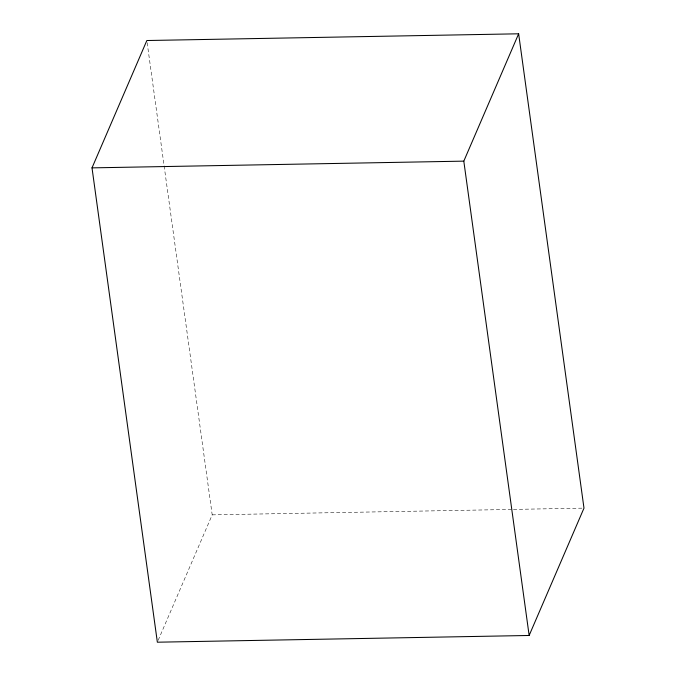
<?xml version="1.0" encoding="UTF-8"?>
<svg xmlns="http://www.w3.org/2000/svg" width="676" height="676" viewBox="0 0 676 676"><rect width="100%" height="100%" fill="white"/><g stroke="black" fill="none" stroke-linecap="round" stroke-linejoin="round"><path stroke-width="0.51" stroke-dasharray="3.38 2.54" d="M158.184 640.273L212.196 514.858L147.14 42.622M212.196 514.858L512.366 509.425M513.422 509.408L581.875 508.166"/><path stroke-width="1.01" d="M92.012 167.868L146.853 40.526L518.644 33.8L583.988 508.132L529.147 635.474L157.356 642.2L92.012 167.868L463.804 161.141L518.644 33.8M463.804 161.141L529.147 635.474"/></g></svg>
